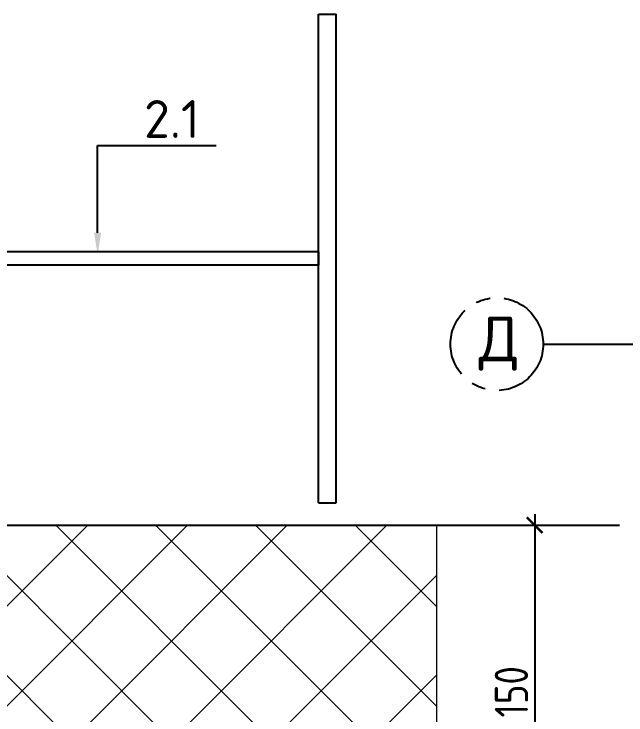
# Model space of a CAD drawing. Header units: millimetres. Extents: x -3689 to 3021565, y -698052 to -604547.
# Drawn here: x 2757505 to 2757780.5, y -667333.5 to -667018.1 of the extents above; entities that cross this region are included whole.
import ezdxf
from ezdxf import colors
from ezdxf.entities.mleader import LeaderData, LeaderLine
from ezdxf.math import Vec2, Vec3

# ---------------------------------------------------------------- set-up
doc = ezdxf.new("R2010")
doc.units = ezdxf.units.MM
doc.header["$PDMODE"] = 35
doc.linetypes.add('CENTER', pattern=[50.800000000000004, 31.75, -6.35, 6.35, -6.35])
doc.layers.get('0').update_dxf_attribs({"lineweight": 0})
doc.layers.get('Defpoints').update_dxf_attribs({"color": 4})
doc.layers.add('A-FLOR-DIMS', color=133, linetype='Continuous', lineweight=0)
for name, color, linetype in [('A-FLOR-IDEN', 14, 'Continuous'), ('A-WALL-PATT', 181, 'Continuous'), ('S-GRID', 133, 'CENTER'), ('S-METL', 14, 'Continuous')]:
    doc.layers.add(name, color=color, linetype=linetype)
doc.styles.add('GOST 2.304', font='CS_Gost2304.shx')
doc.styles.add('ЕСКД', font='isocpeur.ttf')
doc.dimstyles.new('001.5', dxfattribs={"dimscale": 10, "dimtxt": 1.5, "dimasz": 0.7, "dimexe": 0.5, "dimexo": 0, "dimgap": 0.3, "dimtad": 1, "dimdec": 0, "dimrnd": 0.001, "dimtxsty": 'GOST 2.304', "dimblk": 'ARCHTICK', "dimcen": 0, "dimdle": 0.5, "dimclrd": 256, "dimclre": 256, "dimclrt": 256, "dimadec": 0, "dimazin": 2, "dimtfac": 0.75, "dimtdec": 0, "dimtmove": 1, "dimatfit": 3, "dimfxl": 1, "dimtolj": 1, "dimarcsym": 0})

# ---------------------------------------------------------------- blocks, each defined once
blk = doc.blocks.new('*U565')
at = {"lineweight": 0}
h = blk.add_hatch(dxfattribs=at)
h.set_pattern_fill('ANSI37', color=181, scale=10, style=0)
h.set_pattern_definition([(45, (90, -373.0038053012213), (-22.45064030267288, 22.45064030267288), []), (135, (90, -373.0038053012213), (-22.45064030267288, -22.45064030267288), [])])
h.paths.add_polyline_path([(0, 626.9961946987786), (0, 0), (150, 0), (150, 626.9961946987786)])
at = {"color": 5, "lineweight": 0}
blk.add_line((150, 626.9961946987786), (0, 626.9961946987786), dxfattribs=at)
at = {"color": 5}
blk.add_line((150, 0), (150, 626.9961946987786), dxfattribs=at)
blk = doc.blocks.new('_ARCHTICK')
at = {"color": 0, "linetype": 'ByBlock', "const_width": 0.15}
blk.add_lwpolyline([(-0.5, -0.5), (0.5, 0.5)], dxfattribs=at)
blk = doc.blocks.new('*D604')
at = {"layer": 'A-FLOR-DIMS', "lineweight": -2, "ltscale": 10, "transparency": 16777216}
for p, q in [((2757739.433544265, -667243.10307319), (2757739.433544265, -667403.10307319)), ((2757695.137832766, -667248.10307319), (2757744.433544265, -667248.10307319)), ((2757695.137832766, -667398.10307319), (2757744.433544265, -667398.10307319))]:
    blk.add_line(p, q, dxfattribs=at)
at = {"layer": 'Defpoints', "color": 0, "ltscale": 10, "transparency": 16777216}
for p in [(2757695.137832766, -667248.10307319), (2757695.137832766, -667398.10307319), (2757739.433544265, -667398.10307319)]:
    blk.add_point(p, dxfattribs=at)
at = {"layer": 'A-FLOR-DIMS', "lineweight": -2, "ltscale": 10, "transparency": 16777216, "xscale": 7, "yscale": 7, "zscale": 7}
for p, rotation in [((2757739.433544265, -667248.10307319), 90), ((2757739.433544265, -667398.10307319), 270)]:
    blk.add_blockref('_ARCHTICK', p, dxfattribs=dict(at, rotation=rotation))
at = {"layer": 'A-FLOR-DIMS', "ltscale": 10, "transparency": 16777216, "insert": (2757728.933544265, -667323.1030731905), "char_height": 15, "attachment_point": 5, "rotation": 90, "style": 'GOST 2.304'}
blk.add_mtext('\\A1;150', dxfattribs=at)

msp = doc.modelspace()

# ---------------------------------------------------------------- linework, layer by layer
at = {"layer": 'S-GRID', "color": 250, "ltscale": 5}
for p, q in [((2757743.247676154, -667166.6387538651), (2758312.417054005, -667166.6387538651)), ((2756453.991348073, -667248.1030731897), (2757777.563764145, -667248.1030731897))]:
    msp.add_line(p, q, dxfattribs=at)
at = {"layer": 'S-GRID', "color": 250}
msp.add_circle((2757722.383806345, -667166.6387538651), 20.86386980832669, dxfattribs=at)
at = {"layer": 'S-METL', "color": 250}
for p, q in [((2757642.035825244, -667238.1025730099), (2757642.035825244, -667018.1025917779)), ((2757642.035825244, -667018.1025917779), (2757650.035824792, -667018.1025917779)), ((2757650.035824792, -667238.1025730099), (2757650.035824792, -667018.1025917779)), ((2757642.035825244, -667125.1025830458), (2757308.035844165, -667125.1025830458)), ((2757642.035825244, -667125.1025830458), (2757642.035825244, -667131.1025827106)), ((2757642.035825244, -667131.1025827106), (2757308.035844165, -667131.1025827106)), ((2757642.035825244, -667238.1025730099), (2757650.035824792, -667238.1025730099))]:
    msp.add_line(p, q, dxfattribs=at)

# ---------------------------------------------------------------- block references
at = {"layer": 'A-WALL-PATT', "color": 250, "lineweight": 0, "xscale": -1, "rotation": 270.0000000000001}
msp.add_blockref('*U565', (2757068.141638066, -667398.1030731897), dxfattribs=at)

# ---------------------------------------------------------------- texts
at = {"layer": 'S-GRID', "color": 250, "insert": (2757723.266533562, -667166.4151758498), "char_height": 20.18932363636363, "width": 571.4791278457018, "attachment_point": 5, "style": 'ЕСКД'}
msp.add_mtext('Д', dxfattribs=at)

# ---------------------------------------------------------------- dimensions: what is measured, and where the dimension line sits
at = {"layer": 'A-FLOR-DIMS', "color": 250, "ltscale": 10}
dim = msp.add_linear_dim(base=(2757739.433544265, -667398.10307319), p1=(2757695.137832765, -667248.1030731897), p2=(2757695.137832765, -667398.1030731897), angle=90, dimstyle='001.5', dxfattribs=at)
dim.commit()
dim.dimension.update_dxf_attribs({"geometry": '*D604', "text_midpoint": (2757728.933544265, -667323.1030731905)})

# ---------------------------------------------------------------- leaders
at = {"layer": 'A-FLOR-IDEN', "color": 250}
ml = msp.add_multileader_mtext('Standard', dxfattribs=at)
ml.set_content('2.1', color=250, style='ЕСКД')
ml.set_leader_properties()
ml.build(insert=Vec2(0, 0))
ml.multileader.update_dxf_attribs({"text_left_attachment_type": 6, "text_right_attachment_type": 6, "dogleg_length": 20.96987534605703, "arrow_head_size": 9.600000000000001})
ctx = ml.context
ctx.base_point, ctx.char_height, ctx.arrow_head_size, ctx.landing_gap_size, ctx.plane_origin, ctx.plane_x_axis, ctx.plane_y_axis = Vec3(2757563.514515125, -667077.2297283546), 17, 9.600000000000001, 0, Vec3(2757683.330788163, -667102.6410686917), Vec3(1, -2.258681448315656e-12), Vec3(2.258681448315656e-12, 1)
ctx.left_attachment, ctx.right_attachment = 6, 6
notes = []
notes.append((ctx, [(1, (1, 1, 0), (2757542.544639779, -667077.2297283546), (1, -2.258681448315656e-12), 20.96987534605703, [(0, [(2757542.592686415, -667126.1601751967)], 0, [])])]))
ctx.mtext.insert, ctx.mtext.text_direction, ctx.mtext.rotation, ctx.mtext.width, ctx.mtext.flow_direction = Vec3(2757563.514515125, -667056.8297283547), Vec3(1, -2.258882650657248e-12), 6.283185307177328, 77.51149692218215, 5
for ctx, leaders in notes:
    for number, flags, end, landing, length, lines in leaders:
        leader = LeaderData()
        leader.index, (leader.has_last_leader_line, leader.has_dogleg_vector, leader.attachment_direction) = number, flags
        leader.last_leader_point, leader.dogleg_vector, leader.dogleg_length = Vec3(end), Vec3(landing), length
        for number, points, colour, breaks in lines:
            line = LeaderLine()
            line.index, line.vertices, line.color, line.breaks = number, Vec3.list(points), colors.encode_raw_color(colour), breaks
            leader.lines.append(line)
        ctx.leaders.append(leader)

doc.saveas('drawing.dxf')
